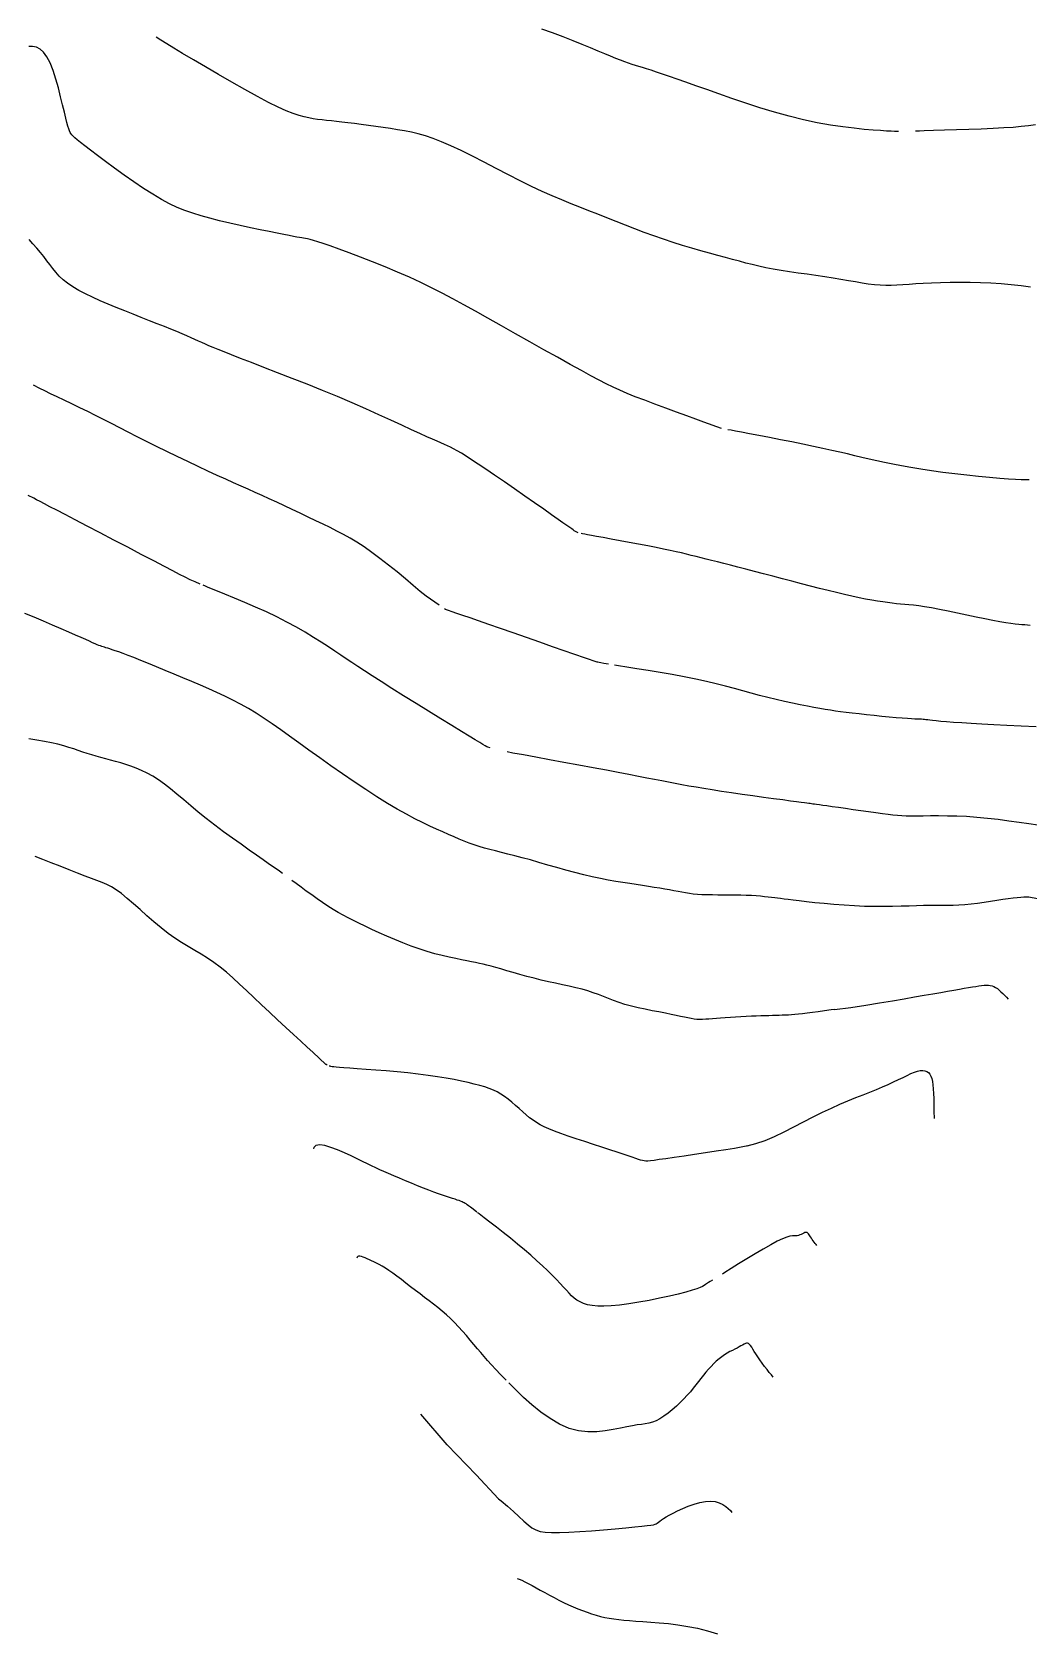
# Model space of a CAD drawing. Header units: millimetres. Extents: x 2235526 to 2245569, y 371981 to 382303.
# Drawn here: x 2244325.7 to 2244585.6, y 380129 to 380546.4 of the extents above; entities that cross this region are included whole.
import ezdxf

# ---------------------------------------------------------------- set-up
doc = ezdxf.new("R2010")
doc.units = ezdxf.units.MM
doc.linetypes.add('CONTI', pattern=[0])
for name, color, linetype, transparency in [('157', 10, 'CONTI', 0.7), ('159', 10, 'CONTI', 0.7), ('161', 10, 'CONTI', 0.7), ('163', 10, 'CONTI', 0.7), ('165', 10, 'CONTI', 0.7), ('167', 10, 'CONTI', 0.7), ('169', 10, 'CONTI', 0.7), ('171', 10, 'CONTI', 0.7), ('173', 10, 'CONTI', 0.7), ('175', 10, 'CONTI', 0.7), ('177', 10, 'CONTI', 0.7), ('179', 10, 'CONTI', 0.7), ('181', 10, 'CONTI', 0.7)]:
    doc.layers.add(name, color=color, linetype=linetype, transparency=transparency)

msp = doc.modelspace()

# ---------------------------------------------------------------- linework, layer by layer
at = {"layer": '157'}
msp.add_lwpolyline([(2244452.19, 380143.46), (2244452.69, 380143.3), (2244453.39, 380143.01), (2244454.19, 380142.62), (2244455.08, 380142.16), (2244456.05, 380141.64), (2244457.1, 380141.06), (2244458.21, 380140.45), (2244459.37, 380139.81), (2244460.57, 380139.16), (2244461.8, 380138.5), (2244463.05, 380137.85), (2244464.3, 380137.23), (2244465.54, 380136.64), (2244466.77, 380136.09), (2244468, 380135.57), (2244469.21, 380135.09), (2244470.41, 380134.65), (2244471.59, 380134.25), (2244472.76, 380133.9), (2244473.91, 380133.59), (2244475.05, 380133.33), (2244476.2, 380133.11), (2244477.39, 380132.92), (2244478.65, 380132.76), (2244480, 380132.62), (2244481.49, 380132.49), (2244483.13, 380132.36), (2244484.96, 380132.23), (2244487, 380132.09), (2244489.22, 380131.92), (2244491.59, 380131.7), (2244494.07, 380131.4), (2244496.63, 380131), (2244499.23, 380130.49), (2244501.83, 380129.83), (2244504.41, 380129.01)], dxfattribs=at)
at = {"layer": '159', "elevation": 159}
for points in [[(2244447.36, 380164.21), (2244441.5, 380170.46), (2244433.94, 380178.33), (2244427.08, 380186.27)], [(2244447.36, 380164.21), (2244448.05, 380163.67), (2244449.64, 380162.3), (2244451.19, 380160.92), (2244452.62, 380159.6), (2244453.91, 380158.42), (2244455.03, 380157.45), (2244456.04, 380156.7), (2244457.06, 380156.14), (2244458.19, 380155.75), (2244459.51, 380155.51), (2244461.15, 380155.41), (2244463.18, 380155.41), (2244465.69, 380155.51), (2244468.54, 380155.68), (2244471.6, 380155.9), (2244474.71, 380156.15), (2244477.72, 380156.42), (2244480.47, 380156.67), (2244482.83, 380156.9), (2244484.66, 380157.08), (2244486.03, 380157.23), (2244487, 380157.36), (2244487.68, 380157.48), (2244488.13, 380157.6), (2244488.45, 380157.74), (2244488.72, 380157.92), (2244489.01, 380158.13), (2244489.36, 380158.4), (2244489.79, 380158.71), (2244490.32, 380159.08), (2244490.99, 380159.5), (2244491.81, 380159.98), (2244492.81, 380160.52), (2244494, 380161.11), (2244495.34, 380161.72), (2244496.79, 380162.31), (2244498.29, 380162.83), (2244499.79, 380163.26), (2244501.24, 380163.53), (2244502.58, 380163.62), (2244503.79, 380163.5), (2244504.84, 380163.19), (2244505.76, 380162.75), (2244506.55, 380162.24), (2244507.21, 380161.69), (2244507.75, 380161.16), (2244508.18, 380160.7)]]:
    msp.add_lwpolyline(points, dxfattribs=at)
at = {"layer": '161', "elevation": 161}
for points in [[(2244449.29, 380195.11), (2244447.86, 380196.59), (2244446.6, 380197.92), (2244445.49, 380199.12), (2244444.49, 380200.23), (2244443.57, 380201.28), (2244442.69, 380202.31), (2244441.82, 380203.34), (2244440.89, 380204.46), (2244439.93, 380205.6), (2244438.95, 380206.76), (2244437.95, 380207.91), (2244436.93, 380209.04), (2244435.88, 380210.15), (2244434.82, 380211.2), (2244433.75, 380212.19), (2244432.65, 380213.14), (2244431.54, 380214.04), (2244430.4, 380214.93), (2244429.24, 380215.81), (2244428.07, 380216.7), (2244426.86, 380217.61), (2244425.64, 380218.54), (2244424.41, 380219.49), (2244423.19, 380220.44), (2244422, 380221.35), (2244420.85, 380222.22), (2244419.75, 380223.02), (2244418.74, 380223.73), (2244417.82, 380224.34), (2244416.98, 380224.85), (2244416.21, 380225.28), (2244415.51, 380225.65), (2244414.85, 380225.97), (2244414.24, 380226.25), (2244413.65, 380226.51), (2244413.08, 380226.76), (2244412.54, 380226.99), (2244412.04, 380227.18), (2244411.59, 380227.33), (2244411.19, 380227.41), (2244410.86, 380227.42), (2244410.61, 380227.34), (2244410.44, 380227.16), (2244410.36, 380226.93)], [(2244518.91, 380195.92), (2244518.46, 380196.49), (2244517.91, 380197.16), (2244517.31, 380197.92), (2244516.68, 380198.74), (2244516.05, 380199.58), (2244515.44, 380200.42), (2244514.89, 380201.22), (2244514.41, 380201.96), (2244514, 380202.63), (2244513.64, 380203.22), (2244513.33, 380203.73), (2244513.05, 380204.14), (2244512.78, 380204.46), (2244512.52, 380204.66), (2244512.26, 380204.76), (2244511.97, 380204.75), (2244511.67, 380204.67), (2244511.33, 380204.51), (2244510.95, 380204.3), (2244510.53, 380204.05), (2244510.05, 380203.79), (2244509.51, 380203.51), (2244508.92, 380203.22), (2244508.29, 380202.91), (2244507.62, 380202.57), (2244506.93, 380202.18), (2244506.22, 380201.75), (2244505.51, 380201.26), (2244504.81, 380200.71), (2244504.1, 380200.1), (2244503.41, 380199.44), (2244502.72, 380198.74), (2244502.05, 380197.99), (2244501.38, 380197.22), (2244500.72, 380196.42), (2244500.08, 380195.6), (2244499.43, 380194.76), (2244498.77, 380193.9), (2244498.08, 380193.02), (2244497.34, 380192.12), (2244496.54, 380191.2), (2244495.66, 380190.26), (2244494.7, 380189.29), (2244493.68, 380188.34), (2244492.61, 380187.41), (2244491.53, 380186.54), (2244490.44, 380185.75), (2244489.38, 380185.08), (2244488.38, 380184.54), (2244487.43, 380184.16), (2244486.51, 380183.9), (2244485.57, 380183.73), (2244484.58, 380183.59), (2244483.47, 380183.46), (2244482.22, 380183.28), (2244480.77, 380183.02), (2244479.09, 380182.66), (2244477.2, 380182.26), (2244475.14, 380181.9), (2244472.92, 380181.67), (2244470.59, 380181.65), (2244468.17, 380181.92), (2244465.7, 380182.58), (2244463.22, 380183.66), (2244460.75, 380185.11), (2244458.34, 380186.82), (2244456.02, 380188.7), (2244453.83, 380190.66), (2244451.8, 380192.59), (2244449.98, 380194.41)]]:
    msp.add_lwpolyline(points, dxfattribs=at)
at = {"layer": '163', "elevation": 163}
for points in [[(2244441.67, 380238.93), (2244440.73, 380239.66), (2244440.04, 380240.2), (2244439.54, 380240.58), (2244439.17, 380240.86), (2244438.89, 380241.05), (2244438.64, 380241.2), (2244438.4, 380241.33), (2244438.13, 380241.47), (2244437.81, 380241.6), (2244437.45, 380241.75), (2244437.03, 380241.91), (2244436.54, 380242.08), (2244435.98, 380242.27), (2244435.32, 380242.49), (2244434.57, 380242.74), (2244433.72, 380243.02), (2244432.76, 380243.35), (2244431.69, 380243.72), (2244430.5, 380244.15), (2244429.18, 380244.65), (2244427.74, 380245.2), (2244426.21, 380245.81), (2244424.63, 380246.44), (2244423.05, 380247.09), (2244421.5, 380247.74), (2244420.02, 380248.36), (2244418.67, 380248.95), (2244417.46, 380249.48), (2244416.36, 380249.98), (2244415.31, 380250.46), (2244414.25, 380250.97), (2244413.13, 380251.5), (2244411.9, 380252.1), (2244410.49, 380252.79), (2244408.89, 380253.57), (2244407.15, 380254.38), (2244405.37, 380255.15), (2244403.65, 380255.8), (2244402.07, 380256.26), (2244400.74, 380256.45), (2244399.74, 380256.3), (2244399.14, 380255.75), (2244399.05, 380255.43)], [(2244503.08, 380221.2), (2244502.51, 380220.86), (2244502.1, 380220.62), (2244501.79, 380220.42), (2244501.54, 380220.24), (2244501.27, 380220.05), (2244500.95, 380219.83), (2244500.5, 380219.58), (2244499.87, 380219.29), (2244498.98, 380218.95), (2244497.77, 380218.56), (2244496.19, 380218.11), (2244494.18, 380217.59), (2244491.85, 380217.04), (2244489.28, 380216.47), (2244486.58, 380215.92), (2244483.87, 380215.42), (2244481.25, 380214.99), (2244478.82, 380214.67), (2244476.67, 380214.47), (2244474.8, 380214.4), (2244473.17, 380214.43), (2244471.76, 380214.58), (2244470.55, 380214.81), (2244469.5, 380215.13), (2244468.59, 380215.53), (2244467.78, 380215.99), (2244467.06, 380216.52), (2244466.37, 380217.12), (2244465.7, 380217.8), (2244465, 380218.56), (2244464.25, 380219.4), (2244463.4, 380220.34), (2244462.43, 380221.36), (2244461.34, 380222.48), (2244460.13, 380223.67), (2244458.79, 380224.94), (2244457.34, 380226.27), (2244455.76, 380227.67), (2244454.08, 380229.11), (2244452.28, 380230.61), (2244450.43, 380232.11), (2244448.57, 380233.58), (2244446.77, 380234.99), (2244445.09, 380236.3), (2244443.57, 380237.47), (2244442.28, 380238.46), (2244442.05, 380238.64), (2244441.84, 380238.8)], [(2244530.27, 380230.26), (2244530.09, 380230.49), (2244529.87, 380230.77), (2244529.63, 380231.09), (2244529.38, 380231.42), (2244529.12, 380231.77), (2244528.88, 380232.12), (2244528.66, 380232.45), (2244528.46, 380232.76), (2244528.29, 380233.03), (2244528.14, 380233.26), (2244527.98, 380233.45), (2244527.81, 380233.58), (2244527.63, 380233.65), (2244527.41, 380233.65), (2244527.16, 380233.58), (2244526.87, 380233.45), (2244526.56, 380233.3), (2244526.23, 380233.13), (2244525.88, 380232.97), (2244525.53, 380232.84), (2244525.18, 380232.76), (2244524.82, 380232.75), (2244524.43, 380232.76), (2244523.94, 380232.74), (2244523.3, 380232.64), (2244522.46, 380232.41), (2244521.37, 380231.99), (2244519.99, 380231.35), (2244518.27, 380230.44), (2244516.3, 380229.31), (2244514.19, 380228.06), (2244512.03, 380226.74), (2244509.92, 380225.43), (2244507.97, 380224.22), (2244506.28, 380223.16), (2244505.93, 380222.94), (2244505.6, 380222.74)]]:
    msp.add_lwpolyline(points, dxfattribs=at)
at = {"layer": '165', "elevation": 165}
for points in [[(2244402.67, 380277.21), (2244402.55, 380277.28), (2244402.44, 380277.35), (2244402.33, 380277.42), (2244398.89, 380280.57), (2244397.47, 380281.87), (2244395.78, 380283.43), (2244393.88, 380285.17), (2244391.84, 380287.05), (2244389.72, 380289.02), (2244387.59, 380291), (2244385.5, 380292.97), (2244383.52, 380294.85), (2244381.63, 380296.64), (2244379.83, 380298.34), (2244378.09, 380299.93), (2244376.4, 380301.41), (2244374.74, 380302.77), (2244373.09, 380304), (2244371.44, 380305.11), (2244369.79, 380306.14), (2244368.12, 380307.12), (2244366.43, 380308.1), (2244364.71, 380309.14), (2244362.96, 380310.26), (2244361.17, 380311.53), (2244359.35, 380312.96), (2244357.51, 380314.52), (2244355.68, 380316.13), (2244353.89, 380317.73), (2244352.17, 380319.27), (2244350.54, 380320.68), (2244349.04, 380321.9), (2244347.69, 380322.88), (2244346.43, 380323.65), (2244345.21, 380324.29), (2244343.97, 380324.83), (2244342.65, 380325.33), (2244341.21, 380325.86), (2244339.57, 380326.46), (2244337.56, 380327.24), (2244335.36, 380328.12), (2244333.06, 380329.04), (2244330.75, 380329.96), (2244328.54, 380330.84), (2244326.5, 380331.6)], [(2244512.15, 380256.18), (2244511.86, 380256.11), (2244510.55, 380255.85), (2244508.81, 380255.54), (2244506.61, 380255.18), (2244504.06, 380254.78), (2244501.29, 380254.36), (2244498.45, 380253.94), (2244495.69, 380253.54), (2244493.14, 380253.17), (2244490.95, 380252.85), (2244489.22, 380252.6), (2244487.92, 380252.41), (2244486.95, 380252.29), (2244486.24, 380252.22), (2244485.71, 380252.21), (2244485.28, 380252.25), (2244484.85, 380252.34), (2244484.37, 380252.48), (2244483.79, 380252.66), (2244483.08, 380252.9), (2244482.2, 380253.21), (2244481.12, 380253.58), (2244479.8, 380254.03), (2244478.22, 380254.55), (2244476.36, 380255.16), (2244474.28, 380255.84), (2244472.07, 380256.55), (2244469.81, 380257.29), (2244467.58, 380258.02), (2244465.46, 380258.74), (2244463.55, 380259.41), (2244461.89, 380260.02), (2244460.48, 380260.59), (2244459.25, 380261.13), (2244458.18, 380261.67), (2244457.22, 380262.24), (2244456.32, 380262.84), (2244455.44, 380263.51), (2244454.55, 380264.26), (2244453.64, 380265.06), (2244452.71, 380265.9), (2244451.77, 380266.74), (2244450.82, 380267.57), (2244449.87, 380268.35), (2244448.92, 380269.06), (2244447.96, 380269.69), (2244446.99, 380270.23), (2244445.98, 380270.71), (2244444.89, 380271.14), (2244443.72, 380271.53), (2244442.42, 380271.91), (2244440.99, 380272.29), (2244439.4, 380272.67), (2244437.65, 380273.06), (2244435.73, 380273.45), (2244433.65, 380273.83), (2244431.4, 380274.21), (2244428.99, 380274.56), (2244426.41, 380274.89), (2244423.68, 380275.2), (2244420.87, 380275.47), (2244418.06, 380275.71), (2244415.34, 380275.93), (2244412.8, 380276.12), (2244410.51, 380276.28), (2244408.56, 380276.41), (2244407.02, 380276.53), (2244405.84, 380276.62), (2244404.98, 380276.69), (2244404.37, 380276.76), (2244403.94, 380276.81), (2244403.65, 380276.86), (2244403.44, 380276.92), (2244403.32, 380276.95), (2244403.2, 380276.99)]]:
    msp.add_lwpolyline(points, dxfattribs=at)
at = {"layer": '165'}
msp.add_lwpolyline([(2244512.15, 380256.18), (2244514.42, 380256.77), (2244516.79, 380257.62), (2244519.26, 380258.66), (2244521.77, 380259.84), (2244524.31, 380261.12), (2244526.84, 380262.43), (2244529.33, 380263.72), (2244531.75, 380264.94), (2244534.08, 380266.04), (2244536.3, 380267.03), (2244538.42, 380267.93), (2244540.44, 380268.75), (2244542.35, 380269.5), (2244544.15, 380270.21), (2244545.85, 380270.88), (2244547.44, 380271.55), (2244548.93, 380272.2), (2244550.31, 380272.84), (2244551.58, 380273.46), (2244552.76, 380274.03), (2244553.84, 380274.55), (2244554.83, 380275), (2244555.73, 380275.36), (2244556.54, 380275.63), (2244557.26, 380275.79), (2244557.9, 380275.84), (2244558.47, 380275.77), (2244558.96, 380275.59), (2244559.38, 380275.29), (2244559.74, 380274.88), (2244560.03, 380274.36), (2244560.26, 380273.71), (2244560.44, 380272.95), (2244560.56, 380272.06), (2244560.66, 380271.02), (2244560.72, 380269.84), (2244560.76, 380268.49), (2244560.8, 380266.96), (2244560.84, 380265.25), (2244560.89, 380263.34)], dxfattribs=at)
at = {"layer": '167', "elevation": 167}
for points in [[(2244391.03, 380327.12), (2244390.22, 380327.72), (2244389.37, 380328.33), (2244388.43, 380329), (2244387.31, 380329.79), (2244385.94, 380330.75), (2244384.26, 380331.92), (2244382.33, 380333.26), (2244380.21, 380334.76), (2244377.96, 380336.36), (2244375.66, 380338.04), (2244373.36, 380339.76), (2244371.14, 380341.47), (2244369.06, 380343.16), (2244367.1, 380344.78), (2244365.25, 380346.34), (2244363.5, 380347.81), (2244361.84, 380349.18), (2244360.24, 380350.42), (2244358.7, 380351.52), (2244357.2, 380352.48), (2244355.73, 380353.3), (2244354.3, 380353.99), (2244352.9, 380354.59), (2244351.52, 380355.1), (2244350.17, 380355.55), (2244348.83, 380355.96), (2244347.52, 380356.33), (2244346.22, 380356.69), (2244344.95, 380357.03), (2244343.7, 380357.37), (2244342.47, 380357.71), (2244341.27, 380358.05), (2244340.09, 380358.42), (2244338.94, 380358.8), (2244337.79, 380359.2), (2244336.6, 380359.61), (2244335.34, 380360.02), (2244333.98, 380360.42), (2244332.49, 380360.82), (2244330.84, 380361.19), (2244329, 380361.55), (2244326.99, 380361.88), (2244324.86, 380362.2)], [(2244534.88, 380291.68), (2244534.04, 380291.59), (2244532.28, 380291.36), (2244530.65, 380291.14), (2244529.14, 380290.93), (2244527.79, 380290.74), (2244526.59, 380290.59), (2244525.52, 380290.47), (2244524.57, 380290.38), (2244523.69, 380290.31), (2244522.87, 380290.27), (2244522.08, 380290.23), (2244521.29, 380290.21), (2244520.48, 380290.18), (2244519.64, 380290.16), (2244518.75, 380290.13), (2244517.8, 380290.1), (2244516.79, 380290.07), (2244515.69, 380290.03), (2244514.51, 380289.99), (2244513.23, 380289.94), (2244511.89, 380289.88), (2244510.5, 380289.81), (2244509.11, 380289.74), (2244507.75, 380289.66), (2244506.44, 380289.58), (2244505.22, 380289.49), (2244504.11, 380289.39), (2244503.1, 380289.3), (2244502.18, 380289.22), (2244501.32, 380289.16), (2244500.52, 380289.12), (2244499.76, 380289.12), (2244499.02, 380289.15), (2244498.29, 380289.23), (2244497.53, 380289.35), (2244496.71, 380289.51), (2244495.81, 380289.7), (2244494.8, 380289.93), (2244493.65, 380290.18), (2244492.32, 380290.45), (2244490.81, 380290.75), (2244489.14, 380291.07), (2244487.37, 380291.41), (2244485.55, 380291.78), (2244483.73, 380292.17), (2244481.95, 380292.59), (2244480.28, 380293.05), (2244478.75, 380293.53), (2244477.32, 380294.04), (2244475.97, 380294.55), (2244474.67, 380295.07), (2244473.36, 380295.59), (2244472.02, 380296.08), (2244470.6, 380296.55), (2244469.09, 380296.98), (2244467.47, 380297.39), (2244465.78, 380297.77), (2244464.02, 380298.16), (2244462.21, 380298.55), (2244460.36, 380298.95), (2244458.48, 380299.39), (2244456.59, 380299.86), (2244454.72, 380300.35), (2244452.9, 380300.86), (2244451.14, 380301.35), (2244449.49, 380301.83), (2244447.96, 380302.27), (2244446.59, 380302.66), (2244445.39, 380302.99), (2244444.31, 380303.27), (2244443.32, 380303.51), (2244442.35, 380303.73), (2244441.36, 380303.94), (2244440.29, 380304.16), (2244439.08, 380304.39), (2244437.7, 380304.66), (2244436.16, 380304.98), (2244434.48, 380305.34), (2244432.66, 380305.77), (2244430.74, 380306.26), (2244428.73, 380306.84), (2244426.66, 380307.5), (2244424.53, 380308.25), (2244422.39, 380309.07), (2244420.26, 380309.94), (2244418.18, 380310.84), (2244416.18, 380311.73), (2244414.28, 380312.6), (2244412.53, 380313.43), (2244410.93, 380314.19), (2244409.48, 380314.9), (2244408.11, 380315.59), (2244406.81, 380316.29), (2244405.52, 380317.02), (2244404.2, 380317.81), (2244402.83, 380318.68), (2244401.47, 380319.59), (2244400.06, 380320.56), (2244398.63, 380321.57), (2244397.21, 380322.58), (2244395.85, 380323.57), (2244394.57, 380324.51), (2244393.41, 380325.36)]]:
    msp.add_lwpolyline(points, dxfattribs=at)
at = {"layer": '167'}
msp.add_lwpolyline([(2244534.88, 380291.68), (2244539.13, 380292.28), (2244543.05, 380292.87), (2244546.66, 380293.44), (2244549.98, 380293.98), (2244553.02, 380294.5), (2244555.78, 380294.98), (2244558.29, 380295.42), (2244560.55, 380295.83), (2244562.58, 380296.18), (2244564.4, 380296.5), (2244566.01, 380296.78), (2244567.45, 380297.03), (2244568.72, 380297.24), (2244569.85, 380297.43), (2244570.85, 380297.59), (2244571.74, 380297.74), (2244572.53, 380297.86), (2244573.25, 380297.97), (2244573.89, 380298.04), (2244574.47, 380298.08), (2244575.01, 380298.07), (2244575.51, 380298.01), (2244575.99, 380297.89), (2244576.45, 380297.71), (2244576.91, 380297.46), (2244577.38, 380297.15), (2244577.84, 380296.78), (2244578.3, 380296.36), (2244578.77, 380295.91), (2244579.24, 380295.43), (2244579.72, 380294.92), (2244580.2, 380294.4)], dxfattribs=at)
at = {"layer": '169', "elevation": 169}
msp.add_lwpolyline([(2244591.5, 380319.86), (2244585.52, 380320.96), (2244584.97, 380320.96), (2244584.3, 380320.95), (2244583.49, 380320.91), (2244582.55, 380320.85), (2244581.45, 380320.74), (2244580.19, 380320.59), (2244578.78, 380320.39), (2244577.24, 380320.14), (2244575.61, 380319.88), (2244573.92, 380319.62), (2244572.21, 380319.36), (2244570.53, 380319.14), (2244568.89, 380318.97), (2244567.34, 380318.86), (2244565.85, 380318.8), (2244564.39, 380318.78), (2244562.92, 380318.78), (2244561.41, 380318.79), (2244559.82, 380318.8), (2244558.13, 380318.78), (2244556.31, 380318.74), (2244554.35, 380318.68), (2244552.26, 380318.61), (2244550.05, 380318.55), (2244547.72, 380318.52), (2244545.28, 380318.52), (2244542.73, 380318.58), (2244540.08, 380318.7), (2244537.4, 380318.87), (2244534.74, 380319.08), (2244532.17, 380319.31), (2244529.76, 380319.55), (2244527.57, 380319.79), (2244525.67, 380320), (2244524.1, 380320.19), (2244522.82, 380320.34), (2244521.77, 380320.48), (2244520.87, 380320.6), (2244520.08, 380320.7), (2244519.31, 380320.8), (2244518.51, 380320.9), (2244517.64, 380321), (2244516.66, 380321.11), (2244515.6, 380321.21), (2244514.46, 380321.3), (2244513.23, 380321.38), (2244511.92, 380321.45), (2244510.53, 380321.5), (2244509.07, 380321.52), (2244507.56, 380321.53), (2244506.04, 380321.53), (2244504.53, 380321.53), (2244503.06, 380321.55), (2244501.66, 380321.57), (2244500.36, 380321.62), (2244499.18, 380321.7), (2244498.1, 380321.81), (2244497.08, 380321.94), (2244496.1, 380322.1), (2244495.12, 380322.27), (2244494.11, 380322.46), (2244493.04, 380322.66), (2244491.89, 380322.87), (2244490.65, 380323.09), (2244489.33, 380323.31), (2244487.93, 380323.54), (2244486.44, 380323.78), (2244484.87, 380324.02), (2244483.23, 380324.27), (2244481.52, 380324.53), (2244479.73, 380324.81), (2244477.86, 380325.11), (2244475.9, 380325.45), (2244473.87, 380325.83), (2244471.74, 380326.27), (2244469.53, 380326.78), (2244467.23, 380327.37), (2244464.88, 380328.01), (2244462.5, 380328.68), (2244460.14, 380329.36), (2244457.83, 380330.04), (2244455.62, 380330.68), (2244453.52, 380331.26), (2244451.58, 380331.78), (2244449.78, 380332.23), (2244448.1, 380332.64), (2244446.53, 380333.02), (2244445.06, 380333.39), (2244443.65, 380333.77), (2244442.31, 380334.16), (2244440.99, 380334.58), (2244439.7, 380335.05), (2244438.41, 380335.55), (2244437.09, 380336.09), (2244435.72, 380336.68), (2244434.29, 380337.31), (2244432.77, 380337.98), (2244431.15, 380338.71), (2244429.41, 380339.51), (2244427.53, 380340.4), (2244425.5, 380341.42), (2244423.31, 380342.57), (2244420.93, 380343.9), (2244418.37, 380345.42), (2244415.61, 380347.14), (2244412.7, 380349.04), (2244409.7, 380351.05), (2244406.67, 380353.13), (2244403.65, 380355.23), (2244400.72, 380357.31), (2244397.92, 380359.31), (2244395.3, 380361.19), (2244392.85, 380362.96), (2244390.54, 380364.6), (2244388.34, 380366.14), (2244386.22, 380367.57), (2244384.16, 380368.9), (2244382.13, 380370.13), (2244380.1, 380371.27), (2244378.06, 380372.34), (2244376, 380373.35), (2244373.92, 380374.32), (2244371.79, 380375.27), (2244369.61, 380376.21), (2244367.37, 380377.16), (2244365.06, 380378.13), (2244362.73, 380379.11), (2244360.43, 380380.07), (2244358.18, 380381), (2244356.05, 380381.88), (2244354.08, 380382.68), (2244352.3, 380383.39), (2244350.76, 380383.98), (2244349.45, 380384.48), (2244348.34, 380384.88), (2244347.41, 380385.21), (2244346.63, 380385.47), (2244345.98, 380385.68), (2244345.44, 380385.84), (2244344.98, 380385.98), (2244344.59, 380386.09), (2244344.23, 380386.2), (2244343.89, 380386.32), (2244343.53, 380386.44), (2244343.14, 380386.59), (2244342.69, 380386.77), (2244342.15, 380387), (2244341.5, 380387.29), (2244340.69, 380387.65), (2244339.71, 380388.09), (2244338.51, 380388.62), (2244337.06, 380389.27), (2244335.34, 380390.03), (2244333.32, 380390.91), (2244331.08, 380391.89), (2244328.7, 380392.91), (2244326.27, 380393.92), (2244323.88, 380394.9)], dxfattribs=at)
at = {"layer": '171', "elevation": 171}
for points in [[(2244369.58, 380402.55), (2244368.24, 380403.13), (2244366.98, 380403.71), (2244365.67, 380404.35), (2244364.19, 380405.09), (2244362.41, 380406.01), (2244360.23, 380407.15), (2244357.43, 380408.62), (2244354.2, 380410.3), (2244350.69, 380412.14), (2244347.06, 380414.03), (2244343.47, 380415.91), (2244340.06, 380417.69), (2244336.98, 380419.3), (2244334.37, 380420.66), (2244332.19, 380421.8), (2244330.4, 380422.73), (2244328.96, 380423.48), (2244327.81, 380424.07), (2244326.9, 380424.54), (2244326.19, 380424.91), (2244324.73, 380425.63)], [(2244445.15, 380359.89), (2244444.55, 380360.03), (2244444.25, 380360.19), (2244443.85, 380360.43), (2244443.26, 380360.77), (2244442.41, 380361.28), (2244441.25, 380361.99), (2244439.7, 380362.93), (2244437.68, 380364.17), (2244435.16, 380365.71), (2244432.26, 380367.49), (2244429.1, 380369.44), (2244425.83, 380371.46), (2244422.58, 380373.47), (2244419.51, 380375.39), (2244416.73, 380377.14), (2244414.37, 380378.64), (2244412.37, 380379.94), (2244410.64, 380381.08), (2244409.09, 380382.12), (2244407.63, 380383.1), (2244406.18, 380384.08), (2244404.65, 380385.1), (2244402.96, 380386.22), (2244401.11, 380387.42), (2244399.1, 380388.68), (2244396.94, 380389.99), (2244394.62, 380391.33), (2244392.15, 380392.67), (2244389.54, 380394.01), (2244386.81, 380395.32), (2244384.01, 380396.58), (2244381.22, 380397.79), (2244378.51, 380398.92), (2244375.96, 380399.96), (2244373.64, 380400.89), (2244371.63, 380401.7), (2244370.94, 380401.98), (2244370.31, 380402.24)], [(2244587.92, 380339.71), (2244585.59, 380340.07), (2244583.05, 380340.44), (2244580.37, 380340.83), (2244577.6, 380341.19), (2244574.8, 380341.51), (2244572.04, 380341.77), (2244569.35, 380341.96), (2244566.77, 380342.07), (2244564.32, 380342.13), (2244562.03, 380342.15), (2244559.92, 380342.14), (2244558.02, 380342.12), (2244556.34, 380342.1), (2244554.89, 380342.1), (2244553.62, 380342.12), (2244552.46, 380342.17), (2244551.33, 380342.24), (2244550.15, 380342.35), (2244548.86, 380342.5), (2244547.39, 380342.69), (2244545.67, 380342.92), (2244543.78, 380343.19), (2244541.77, 380343.48), (2244539.75, 380343.77), (2244537.77, 380344.06), (2244535.93, 380344.33), (2244534.3, 380344.56), (2244532.94, 380344.76), (2244531.83, 380344.91), (2244530.95, 380345.03), (2244530.24, 380345.13), (2244529.68, 380345.2), (2244529.24, 380345.26), (2244528.87, 380345.3), (2244528.54, 380345.35), (2244528.18, 380345.4), (2244527.71, 380345.46), (2244527.08, 380345.55), (2244526.2, 380345.67), (2244525, 380345.83), (2244523.42, 380346.04), (2244521.41, 380346.32), (2244519.04, 380346.63), (2244516.41, 380346.99), (2244513.64, 380347.37), (2244510.81, 380347.77), (2244508.03, 380348.17), (2244505.41, 380348.55), (2244503.01, 380348.92), (2244500.83, 380349.27), (2244498.82, 380349.61), (2244496.94, 380349.94), (2244495.15, 380350.27), (2244493.4, 380350.6), (2244491.66, 380350.93), (2244489.87, 380351.28), (2244488, 380351.64), (2244485.98, 380352.03), (2244483.77, 380352.46), (2244481.31, 380352.93), (2244478.55, 380353.45), (2244475.44, 380354.04), (2244471.96, 380354.69), (2244468.23, 380355.38), (2244464.39, 380356.09), (2244460.61, 380356.78), (2244457.03, 380357.44), (2244453.8, 380358.04), (2244451.08, 380358.54), (2244449.59, 380358.88)]]:
    msp.add_lwpolyline(points, dxfattribs=at)
at = {"layer": '173', "elevation": 173}
for points in [[(2244431.85, 380397.06), (2244428.47, 380399.37), (2244426.93, 380400.67), (2244425.1, 380402.21), (2244423.06, 380403.92), (2244420.88, 380405.71), (2244418.63, 380407.51), (2244416.4, 380409.24), (2244414.26, 380410.83), (2244412.26, 380412.23), (2244410.4, 380413.44), (2244408.61, 380414.51), (2244406.88, 380415.48), (2244405.16, 380416.38), (2244403.41, 380417.26), (2244401.59, 380418.14), (2244399.67, 380419.07), (2244397.68, 380420.02), (2244395.63, 380421), (2244393.57, 380421.98), (2244391.52, 380422.94), (2244389.5, 380423.88), (2244387.55, 380424.78), (2244385.68, 380425.63), (2244383.87, 380426.44), (2244382.06, 380427.25), (2244380.21, 380428.07), (2244378.28, 380428.93), (2244376.23, 380429.86), (2244374.01, 380430.87), (2244371.59, 380432), (2244369, 380433.21), (2244366.31, 380434.49), (2244363.57, 380435.8), (2244360.82, 380437.13), (2244358.13, 380438.45), (2244355.54, 380439.73), (2244353.1, 380440.96), (2244350.78, 380442.14), (2244348.57, 380443.27), (2244346.44, 380444.36), (2244344.36, 380445.42), (2244342.3, 380446.47), (2244340.24, 380447.5), (2244338.17, 380448.52), (2244336.11, 380449.51), (2244334.12, 380450.47), (2244332.25, 380451.36), (2244330.53, 380452.17), (2244329.02, 380452.89), (2244327.76, 380453.48), (2244326.11, 380454.37)], [(2244475.95, 380381.67), (2244474.81, 380381.86), (2244474.03, 380382), (2244473.53, 380382.1), (2244473.21, 380382.18), (2244473, 380382.23), (2244466.98, 380384.29), (2244464.44, 380385.18), (2244461.43, 380386.23), (2244458.11, 380387.39), (2244454.63, 380388.61), (2244451.15, 380389.82), (2244447.81, 380390.99), (2244444.76, 380392.05), (2244442.12, 380392.96), (2244439.89, 380393.74), (2244438.03, 380394.38), (2244436.49, 380394.91), (2244435.25, 380395.33), (2244434.25, 380395.68), (2244433.47, 380395.96), (2244433.25, 380396.11)], [(2244587.48, 380365.36), (2244583.55, 380365.53), (2244579.82, 380365.71), (2244576.4, 380365.88), (2244573.29, 380366.05), (2244570.51, 380366.22), (2244568.06, 380366.38), (2244565.92, 380366.53), (2244564.1, 380366.67), (2244562.59, 380366.79), (2244561.4, 380366.9), (2244560.46, 380367), (2244559.74, 380367.09), (2244559.19, 380367.16), (2244558.74, 380367.21), (2244558.37, 380367.26), (2244558, 380367.29), (2244557.61, 380367.32), (2244557.14, 380367.33), (2244556.57, 380367.35), (2244555.86, 380367.38), (2244554.98, 380367.43), (2244553.9, 380367.5), (2244552.57, 380367.6), (2244550.98, 380367.73), (2244549.19, 380367.9), (2244547.25, 380368.09), (2244545.26, 380368.29), (2244543.26, 380368.5), (2244541.33, 380368.72), (2244539.54, 380368.92), (2244537.94, 380369.12), (2244536.49, 380369.3), (2244535.14, 380369.49), (2244533.82, 380369.69), (2244532.49, 380369.91), (2244531.08, 380370.16), (2244529.54, 380370.44), (2244527.83, 380370.77), (2244525.95, 380371.14), (2244523.96, 380371.54), (2244521.87, 380371.99), (2244519.71, 380372.47), (2244517.53, 380372.98), (2244515.35, 380373.53), (2244513.19, 380374.11), (2244511.03, 380374.71), (2244508.82, 380375.32), (2244506.52, 380375.95), (2244504.1, 380376.58), (2244501.52, 380377.2), (2244498.73, 380377.82), (2244495.73, 380378.42), (2244492.59, 380379), (2244489.42, 380379.54), (2244486.33, 380380.05), (2244483.42, 380380.51), (2244480.8, 380380.91), (2244478.58, 380381.25), (2244478.04, 380381.34), (2244477.53, 380381.42)]]:
    msp.add_lwpolyline(points, dxfattribs=at)
at = {"layer": '175', "elevation": 175}
for points in [[(2244468.05, 380415.95), (2244467.07, 380416.46), (2244466.78, 380416.66), (2244466.4, 380416.92), (2244465.87, 380417.29), (2244465.13, 380417.81), (2244464.13, 380418.51), (2244462.83, 380419.42), (2244461.16, 380420.59), (2244459.1, 380422.04), (2244456.73, 380423.69), (2244454.16, 380425.49), (2244451.49, 380427.35), (2244448.84, 380429.18), (2244446.31, 380430.93), (2244444, 380432.5), (2244442.01, 380433.84), (2244440.31, 380434.96), (2244438.86, 380435.88), (2244437.63, 380436.64), (2244436.56, 380437.27), (2244435.63, 380437.78), (2244434.79, 380438.21), (2244434, 380438.59), (2244433.2, 380438.95), (2244432.32, 380439.33), (2244431.3, 380439.77), (2244430.09, 380440.29), (2244428.61, 380440.94), (2244426.81, 380441.76), (2244424.64, 380442.76), (2244422.11, 380443.93), (2244419.27, 380445.25), (2244416.14, 380446.68), (2244412.76, 380448.2), (2244409.16, 380449.78), (2244405.37, 380451.4), (2244401.45, 380453.01), (2244397.47, 380454.61), (2244393.53, 380456.16), (2244389.72, 380457.64), (2244386.15, 380459.01), (2244382.89, 380460.26), (2244380.05, 380461.35), (2244377.69, 380462.27), (2244375.77, 380463.03), (2244374.2, 380463.67), (2244372.92, 380464.2), (2244371.85, 380464.67), (2244370.91, 380465.08), (2244370.02, 380465.48), (2244369.12, 380465.89), (2244368.18, 380466.32), (2244367.17, 380466.76), (2244366.06, 380467.25), (2244364.84, 380467.77), (2244363.47, 380468.34), (2244361.93, 380468.96), (2244360.21, 380469.65), (2244358.32, 380470.39), (2244356.31, 380471.18), (2244354.21, 380472), (2244352.05, 380472.85), (2244349.87, 380473.72), (2244347.69, 380474.61), (2244345.55, 380475.49), (2244343.49, 380476.38), (2244341.51, 380477.28), (2244339.64, 380478.18), (2244337.92, 380479.08), (2244336.36, 380480), (2244334.98, 380480.93), (2244333.81, 380481.87), (2244332.8, 380482.82), (2244331.92, 380483.79), (2244331.12, 380484.78), (2244330.36, 380485.79), (2244329.6, 380486.82), (2244328.79, 380487.88), (2244327.89, 380488.96), (2244326.94, 380490.07), (2244325.94, 380491.2), (2244324.94, 380492.36)], [(2244585.9, 380391.8), (2244585.18, 380391.84), (2244584.5, 380391.9), (2244583.76, 380391.96), (2244582.92, 380392.04), (2244581.97, 380392.14), (2244580.84, 380392.29), (2244579.53, 380392.48), (2244577.99, 380392.74), (2244576.18, 380393.07), (2244574.1, 380393.48), (2244571.81, 380393.95), (2244569.4, 380394.46), (2244566.94, 380394.98), (2244564.53, 380395.48), (2244562.26, 380395.93), (2244560.19, 380396.33), (2244558.4, 380396.63), (2244556.86, 380396.86), (2244555.52, 380397.03), (2244554.32, 380397.16), (2244553.22, 380397.26), (2244552.15, 380397.35), (2244551.08, 380397.45), (2244549.95, 380397.57), (2244548.74, 380397.72), (2244547.46, 380397.9), (2244546.08, 380398.11), (2244544.6, 380398.37), (2244543.01, 380398.67), (2244541.3, 380399.02), (2244539.46, 380399.42), (2244537.5, 380399.86), (2244535.43, 380400.35), (2244533.26, 380400.88), (2244531, 380401.45), (2244528.67, 380402.04), (2244526.26, 380402.66), (2244523.8, 380403.3), (2244521.32, 380403.95), (2244518.85, 380404.6), (2244516.42, 380405.24), (2244514.07, 380405.86), (2244511.82, 380406.45), (2244509.73, 380406.99), (2244507.8, 380407.49), (2244506.03, 380407.94), (2244504.39, 380408.36), (2244502.87, 380408.74), (2244501.45, 380409.09), (2244500.11, 380409.42), (2244498.82, 380409.74), (2244497.57, 380410.05), (2244496.31, 380410.35), (2244495, 380410.66), (2244493.6, 380410.98), (2244492.05, 380411.32), (2244490.33, 380411.69), (2244488.39, 380412.08), (2244486.21, 380412.51), (2244483.85, 380412.97), (2244481.41, 380413.42), (2244479, 380413.87), (2244476.7, 380414.3), (2244474.61, 380414.68), (2244472.83, 380415), (2244471.54, 380415.23), (2244470.54, 380415.41), (2244469.78, 380415.55), (2244469.23, 380415.65), (2244468.84, 380415.72)]]:
    msp.add_lwpolyline(points, dxfattribs=at)
at = {"layer": '177', "elevation": 177}
for points in [[(2244505.41, 380443.09), (2244500.82, 380444.75), (2244498.78, 380445.49), (2244496.37, 380446.37), (2244493.71, 380447.34), (2244490.91, 380448.37), (2244488.11, 380449.42), (2244485.42, 380450.44), (2244482.97, 380451.39), (2244480.84, 380452.24), (2244478.95, 380453.05), (2244477.18, 380453.85), (2244475.41, 380454.72), (2244473.53, 380455.69), (2244471.41, 380456.83), (2244468.92, 380458.19), (2244466, 380459.81), (2244462.72, 380461.64), (2244459.17, 380463.63), (2244455.47, 380465.7), (2244451.73, 380467.8), (2244448.06, 380469.86), (2244444.57, 380471.83), (2244441.33, 380473.64), (2244438.31, 380475.31), (2244435.44, 380476.88), (2244432.66, 380478.35), (2244429.88, 380479.76), (2244427.05, 380481.14), (2244424.09, 380482.5), (2244420.97, 380483.86), (2244417.74, 380485.21), (2244414.51, 380486.51), (2244411.38, 380487.73), (2244408.43, 380488.85), (2244405.76, 380489.84), (2244403.47, 380490.66), (2244401.62, 380491.3), (2244400.18, 380491.77), (2244399.07, 380492.11), (2244398.22, 380492.35), (2244397.56, 380492.5), (2244397.01, 380492.6), (2244396.52, 380492.68), (2244396.01, 380492.77), (2244395.42, 380492.87), (2244394.72, 380492.99), (2244393.84, 380493.16), (2244392.73, 380493.37), (2244391.35, 380493.64), (2244389.64, 380493.99), (2244387.58, 380494.4), (2244385.23, 380494.88), (2244382.67, 380495.42), (2244379.99, 380496), (2244377.29, 380496.61), (2244374.63, 380497.24), (2244372.11, 380497.88), (2244369.79, 380498.51), (2244367.64, 380499.17), (2244365.59, 380499.9), (2244363.58, 380500.72), (2244361.56, 380501.67), (2244359.46, 380502.79), (2244357.23, 380504.11), (2244354.82, 380505.64), (2244352.3, 380507.34), (2244349.75, 380509.12), (2244347.25, 380510.91), (2244344.89, 380512.65), (2244342.76, 380514.25), (2244340.92, 380515.63), (2244339.45, 380516.76), (2244338.32, 380517.64), (2244337.47, 380518.33), (2244336.85, 380518.85), (2244336.41, 380519.27), (2244336.11, 380519.61), (2244335.88, 380519.93), (2244335.68, 380520.26), (2244335.49, 380520.66), (2244335.29, 380521.18), (2244335.08, 380521.87), (2244334.83, 380522.79), (2244334.52, 380523.99), (2244334.15, 380525.52), (2244333.7, 380527.4), (2244333.18, 380529.55), (2244332.58, 380531.84), (2244331.92, 380534.15), (2244331.19, 380536.35), (2244330.41, 380538.33), (2244329.58, 380539.96), (2244328.71, 380541.16), (2244327.8, 380541.95), (2244326.85, 380542.42), (2244325.88, 380542.63), (2244324.88, 380542.66)], [(2244585.61, 380429.71), (2244584.71, 380429.7), (2244583.56, 380429.72), (2244582.1, 380429.78), (2244580.25, 380429.89), (2244577.98, 380430.06), (2244575.35, 380430.3), (2244572.46, 380430.58), (2244569.41, 380430.9), (2244566.28, 380431.26), (2244563.17, 380431.64), (2244560.19, 380432.05), (2244557.4, 380432.47), (2244554.8, 380432.9), (2244552.37, 380433.34), (2244550.09, 380433.79), (2244547.94, 380434.24), (2244545.9, 380434.68), (2244543.95, 380435.13), (2244542.05, 380435.57), (2244540.17, 380436.01), (2244538.26, 380436.46), (2244536.28, 380436.92), (2244534.17, 380437.4), (2244531.9, 380437.9), (2244529.4, 380438.44), (2244526.67, 380439), (2244523.78, 380439.59), (2244520.84, 380440.17), (2244517.95, 380440.74), (2244515.22, 380441.26), (2244512.75, 380441.73), (2244510.66, 380442.13), (2244509.12, 380442.41), (2244507.94, 380442.63), (2244507.06, 380442.79)]]:
    msp.add_lwpolyline(points, dxfattribs=at)
at = {"layer": '179', "elevation": 179}
msp.add_lwpolyline([(2244586.01, 380479.91), (2244583.54, 380480.23), (2244580.98, 380480.52), (2244578.36, 380480.76), (2244575.69, 380480.96), (2244572.99, 380481.09), (2244570.29, 380481.16), (2244567.62, 380481.18), (2244565.03, 380481.16), (2244562.55, 380481.09), (2244560.21, 380481), (2244558.05, 380480.89), (2244556.1, 380480.76), (2244554.33, 380480.63), (2244552.7, 380480.51), (2244551.17, 380480.41), (2244549.7, 380480.35), (2244548.25, 380480.35), (2244546.8, 380480.4), (2244545.29, 380480.53), (2244543.72, 380480.73), (2244542.08, 380480.98), (2244540.35, 380481.27), (2244538.52, 380481.59), (2244536.58, 380481.93), (2244534.52, 380482.27), (2244532.34, 380482.6), (2244530.07, 380482.94), (2244527.75, 380483.27), (2244525.43, 380483.6), (2244523.16, 380483.94), (2244520.96, 380484.28), (2244518.89, 380484.63), (2244516.98, 380485), (2244515.19, 380485.39), (2244513.48, 380485.79), (2244511.8, 380486.21), (2244510.1, 380486.66), (2244508.34, 380487.15), (2244506.47, 380487.66), (2244504.46, 380488.2), (2244502.31, 380488.79), (2244500.05, 380489.42), (2244497.7, 380490.09), (2244495.28, 380490.8), (2244492.81, 380491.57), (2244490.32, 380492.39), (2244487.82, 380493.26), (2244485.33, 380494.17), (2244482.85, 380495.11), (2244480.38, 380496.07), (2244477.95, 380497.04), (2244475.54, 380497.99), (2244473.18, 380498.92), (2244470.86, 380499.83), (2244468.55, 380500.73), (2244466.22, 380501.66), (2244463.84, 380502.64), (2244461.35, 380503.7), (2244458.74, 380504.87), (2244455.96, 380506.18), (2244453, 380507.65), (2244449.9, 380509.23), (2244446.74, 380510.86), (2244443.59, 380512.49), (2244440.52, 380514.06), (2244437.6, 380515.5), (2244434.9, 380516.77), (2244432.47, 380517.81), (2244430.28, 380518.65), (2244428.27, 380519.32), (2244426.39, 380519.85), (2244424.6, 380520.28), (2244422.83, 380520.63), (2244421.03, 380520.94), (2244419.17, 380521.24), (2244417.25, 380521.53), (2244415.33, 380521.8), (2244413.41, 380522.06), (2244411.54, 380522.31), (2244409.75, 380522.53), (2244408.07, 380522.73), (2244406.52, 380522.91), (2244405.09, 380523.07), (2244403.76, 380523.22), (2244402.51, 380523.36), (2244401.32, 380523.5), (2244400.17, 380523.65), (2244399.03, 380523.82), (2244397.89, 380524.01), (2244396.68, 380524.27), (2244395.34, 380524.63), (2244393.81, 380525.15), (2244392.01, 380525.87), (2244389.9, 380526.82), (2244387.39, 380528.06), (2244384.47, 380529.61), (2244381.22, 380531.4), (2244377.8, 380533.34), (2244374.33, 380535.34), (2244370.94, 380537.31), (2244367.78, 380539.17), (2244364.98, 380540.83), (2244362.7, 380542.19), (2244360.82, 380543.31), (2244359.31, 380544.25), (2244358.11, 380545.05)], dxfattribs=at)
at = {"layer": '181', "elevation": 181}
for points in [[(2244551.57, 380520.45), (2244551.14, 380520.46), (2244550.52, 380520.48), (2244549.66, 380520.53), (2244548.48, 380520.6), (2244546.93, 380520.7), (2244544.99, 380520.84), (2244542.67, 380521.04), (2244540, 380521.31), (2244537.04, 380521.67), (2244533.82, 380522.15), (2244530.38, 380522.76), (2244526.78, 380523.53), (2244523.06, 380524.46), (2244519.27, 380525.52), (2244515.48, 380526.68), (2244511.76, 380527.88), (2244508.16, 380529.1), (2244504.75, 380530.29), (2244501.59, 380531.4), (2244498.73, 380532.41), (2244496.17, 380533.32), (2244493.88, 380534.12), (2244491.85, 380534.83), (2244490.06, 380535.44), (2244488.49, 380535.97), (2244487.12, 380536.42), (2244485.93, 380536.8), (2244484.88, 380537.12), (2244483.92, 380537.4), (2244483.02, 380537.68), (2244482.13, 380537.96), (2244481.22, 380538.26), (2244480.23, 380538.61), (2244479.14, 380539.03), (2244477.92, 380539.52), (2244476.55, 380540.09), (2244475, 380540.73), (2244473.27, 380541.45), (2244471.33, 380542.25), (2244469.15, 380543.14), (2244466.74, 380544.1), (2244464.14, 380545.12), (2244461.4, 380546.15), (2244458.57, 380547.17)], [(2244587.31, 380522.24), (2244585.49, 380521.96), (2244583.58, 380521.74), (2244581.47, 380521.56), (2244579.05, 380521.4), (2244576.24, 380521.25), (2244573.15, 380521.12), (2244569.92, 380521), (2244566.67, 380520.89), (2244563.56, 380520.79), (2244560.73, 380520.71), (2244558.3, 380520.64), (2244557.06, 380520.61), (2244556.01, 380520.58)]]:
    msp.add_lwpolyline(points, dxfattribs=at)

doc.saveas('drawing.dxf')
